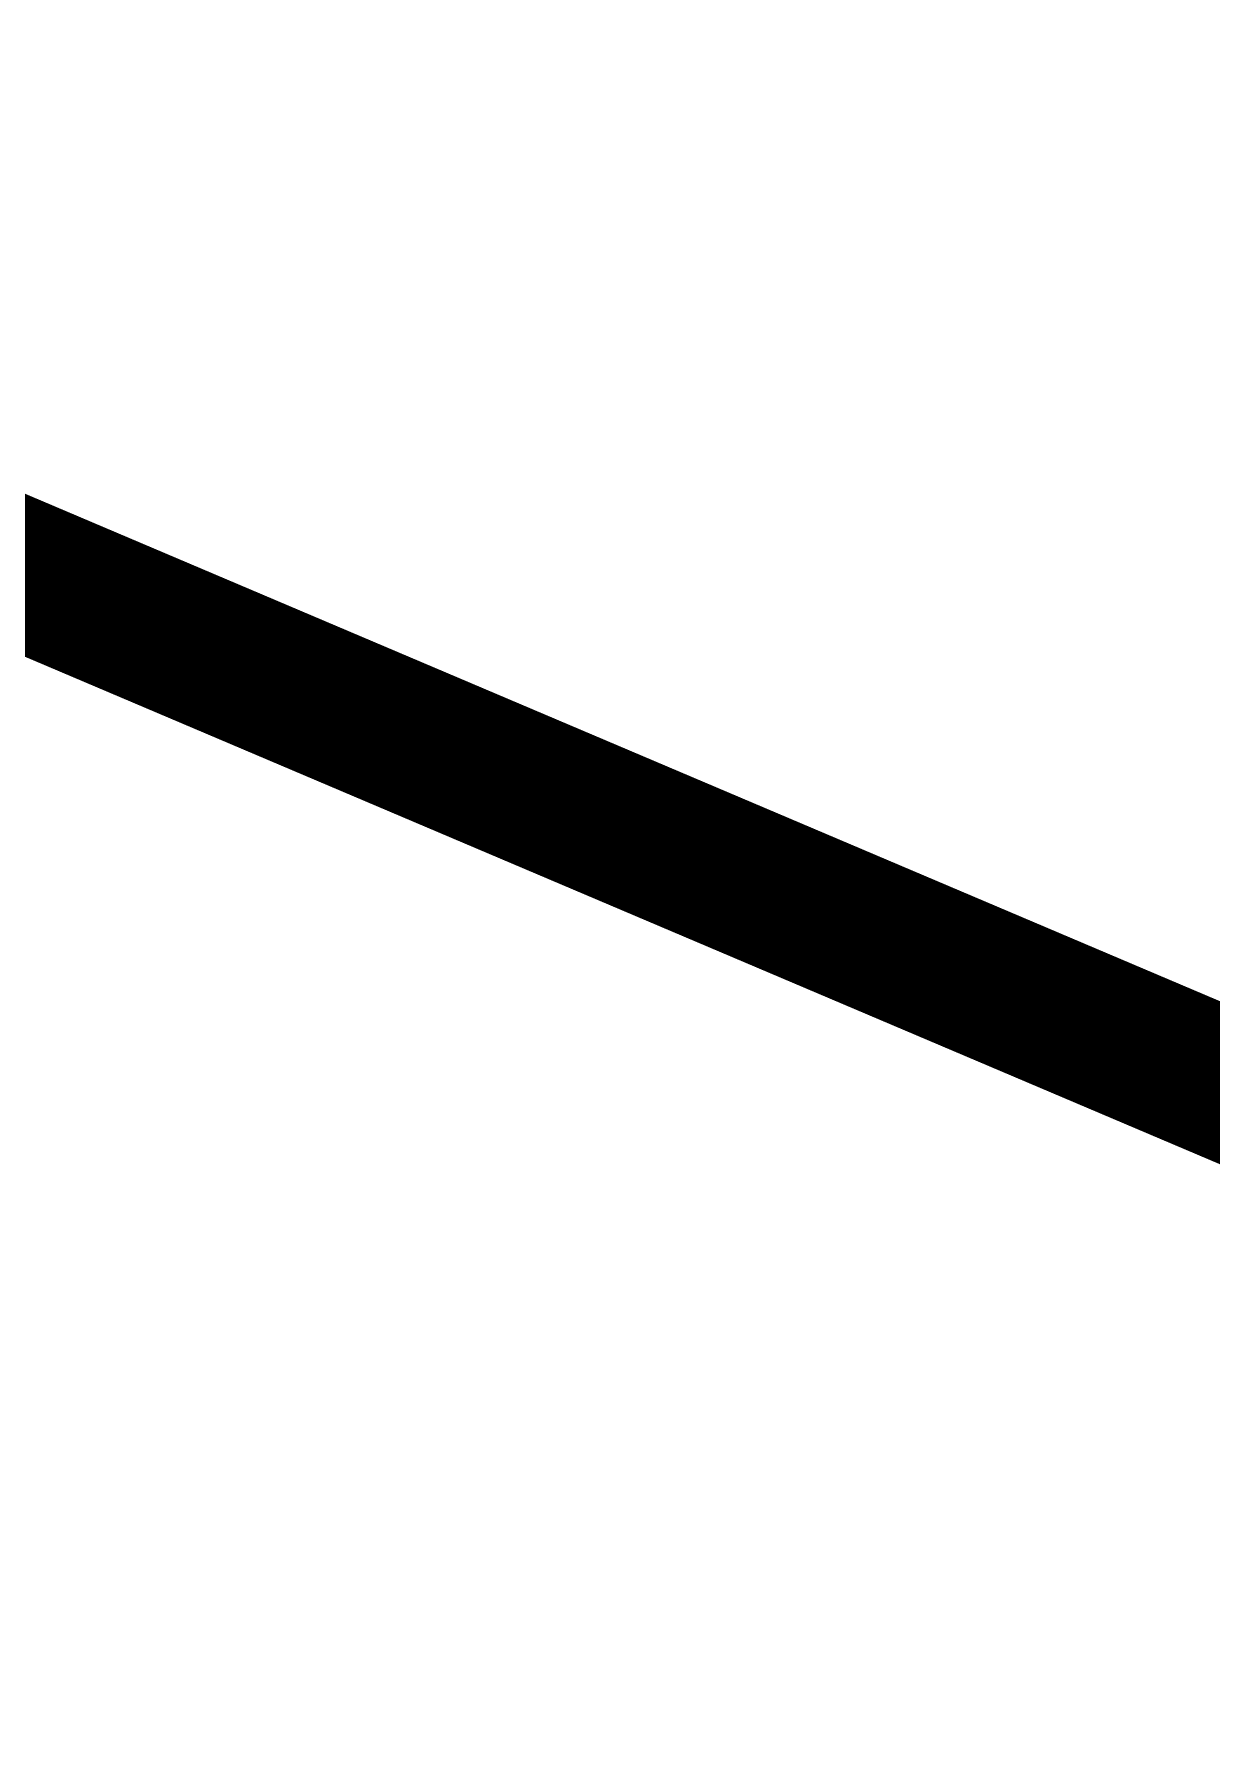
# Model space of a CAD drawing. Extents: x 302512 to 1034855, y -184136 to 410364.
# Drawn here: x 619751 to 623671, y 20190 to 25848 of the extents above; entities that cross this region are included whole.
import ezdxf

# ---------------------------------------------------------------- set-up
doc = ezdxf.new("R2010")
doc.units = 0
doc.header["$MEASUREMENT"] = 0
doc.linetypes.add('ACAD_ISO04W100', pattern=[30.5, 24, -3, 0.5, -3])
doc.linetypes.add('DASHED2', pattern=[0.375, 0.25, -0.125])
for name, color, linetype in [('PUB_TEXT', 7, 'Continuous'), ('WZ', 2, 'Continuous'), ('红线', 20, 'Continuous')]:
    doc.layers.add(name, color=color, linetype=linetype)

msp = doc.modelspace()

# ---------------------------------------------------------------- linework, layer by layer
at = {"layer": 'PUB_TEXT', "linetype": 'DASHED2', "ltscale": 11501}
msp.add_lwpolyline([(563796.8, 36592.6, 500, 500, 0), (551656.8, 5252.6, 500, 500, 0), (621476.8, -4367.4, 500, 500, 0), (623106.8, 9562.6, 500, 500, 0), (625396.8, 21632.6, 500, 500, 0), (604461.6, 30528.5, 500, 500, 0), (605476.8, 35172.6, 500, 500, 0)], format="xyseb", dxfattribs=at)
at = {"layer": 'WZ'}
msp.add_open_spline([(604427, 1453.1), (613689.1, 3234.3), (621869.2, 6293), (635121.9, 17306), (652915.5, 27456.5), (665776.2, 36098.1), (671701.4, 40079.5)], degree=3, knots=[26928.21593, 26928.21593, 26928.21593, 26928.21593, 37979.342481, 52974.740071, 78031.113467, 99438.083275, 99438.083275, 99438.083275, 99438.083275], dxfattribs=at)
at = {"layer": '红线', "linetype": 'ACAD_ISO04W100', "ltscale": 300}
for points, knots in [([(672818.2, 34765.8), (668973.2, 32276.4), (660470.5, 26771.2), (648302.4, 19485), (637775.4, 12301.7), (629215.6, 4931.4), (620545.5, -1033.2), (611008.4, -5211.7), (598970, -7286.5), (590101.9, -8149.8), (584168.2, -8727.5)], [0, 0, 0, 0, 13740.012837, 30384.141464, 42554.767271, 51900.914938, 64252.255512, 73998.353027, 82848.944467, 100744.960263, 100744.960263, 100744.960263, 100744.960263]), ([(681796.9, 20920.3), (677289.5, 18215.4), (670659.9, 14237.1), (660413.5, 9836.2), (651988.1, 4855.9), (641135.3, 800.6), (629584.2, -4115.7), (616085.3, -6134.2), (606844.5, -6504.2), (601949.1, -6700.2)], [0, 0, 0, 0, 15743.558276, 23155.769525, 33412.480001, 45006.982273, 57864.238544, 70919.59993, 85627.694383, 85627.694383, 85627.694383, 85627.694383])]:
    msp.add_open_spline(points, degree=3, knots=knots, dxfattribs=at)

doc.saveas('drawing.dxf')
